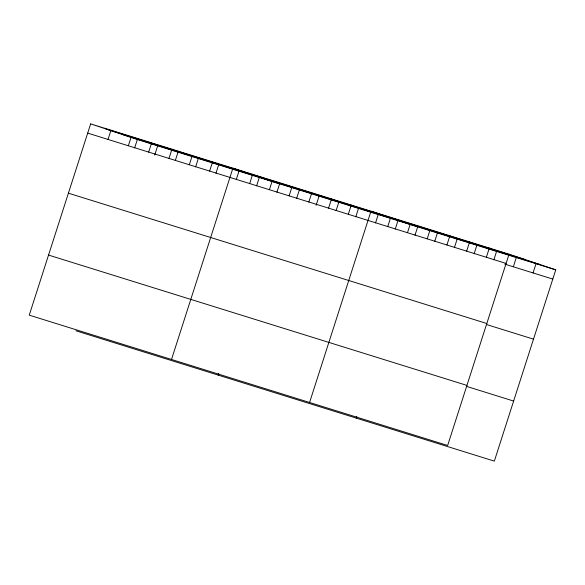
<?xml version="1.0" encoding="UTF-8"?>
<svg xmlns="http://www.w3.org/2000/svg" width="585" height="585" viewBox="0 0 585 585"><rect width="100%" height="100%" fill="white"/><g stroke="black" fill="none" stroke-linecap="round" stroke-linejoin="round"><path stroke-width="0.88" d="M90.66 123.874L29.25 315.154L447.642 445.485L509.06 254.204L90.66 123.874L137.358 139.515L555.75 269.846L494.34 461.126L75.94 330.796M108.02 139.435L110.982 130.206M128.342 145.767L131.311 136.532M134.66 147.91L137.358 139.515M148.663 152.093L151.632 142.864M154.718 155.076L157.679 145.848M168.985 158.425L171.953 149.197M175.303 160.568L178.001 152.18M189.306 164.758L192.275 155.522M195.631 166.9L198.322 158.506M209.627 171.091L212.596 161.855M215.953 173.233L218.644 164.838M171.507 359.468L232.918 168.188L279.608 183.829L276.917 192.224M236.274 179.558L238.965 171.171M249.678 183.558L252.64 174.33M256.596 185.891L259.287 177.496M269.4 189.708L272.369 180.472M218.198 375.109L218.746 373.391M289.129 195.851L292.09 186.615M296.639 198.366L299.337 189.971M308.851 201.993L311.812 192.765M316.097 205.35L319.059 196.121M328.573 208.136L331.541 198.907M336.09 210.651L338.781 202.264M348.302 214.286L351.263 205.05M355.812 216.801L358.51 208.406M309.575 402.473L370.985 211.192L417.683 226.841L414.984 235.228M375.533 222.943L378.232 214.549M387.745 226.57L390.714 217.342M395.263 229.086L397.954 220.691M407.474 232.713L410.436 223.485M356.265 418.114L356.821 416.403M427.196 238.855L430.158 229.627M434.706 241.378L437.404 232.984M446.918 245.005L449.887 235.77M454.435 247.521L457.126 239.126M466.647 251.148L469.609 241.912M474.157 253.663L476.855 245.269M486.369 257.29L489.331 248.062M493.886 259.806L496.577 251.418M513.337 266.789L516.299 257.561M533.059 272.932L536.028 263.703M106.075 129.036L524.467 259.367M121.951 134.353L540.343 264.683M87.699 133.102L506.091 263.433M504.76 264.12L552.788 279.082M68.408 193.182L486.808 323.512M486.332 324.463L533.498 339.154M48.54 255.075L466.932 385.405M466.457 386.356L513.623 401.054M509.06 254.204L555.75 269.846"/></g></svg>
